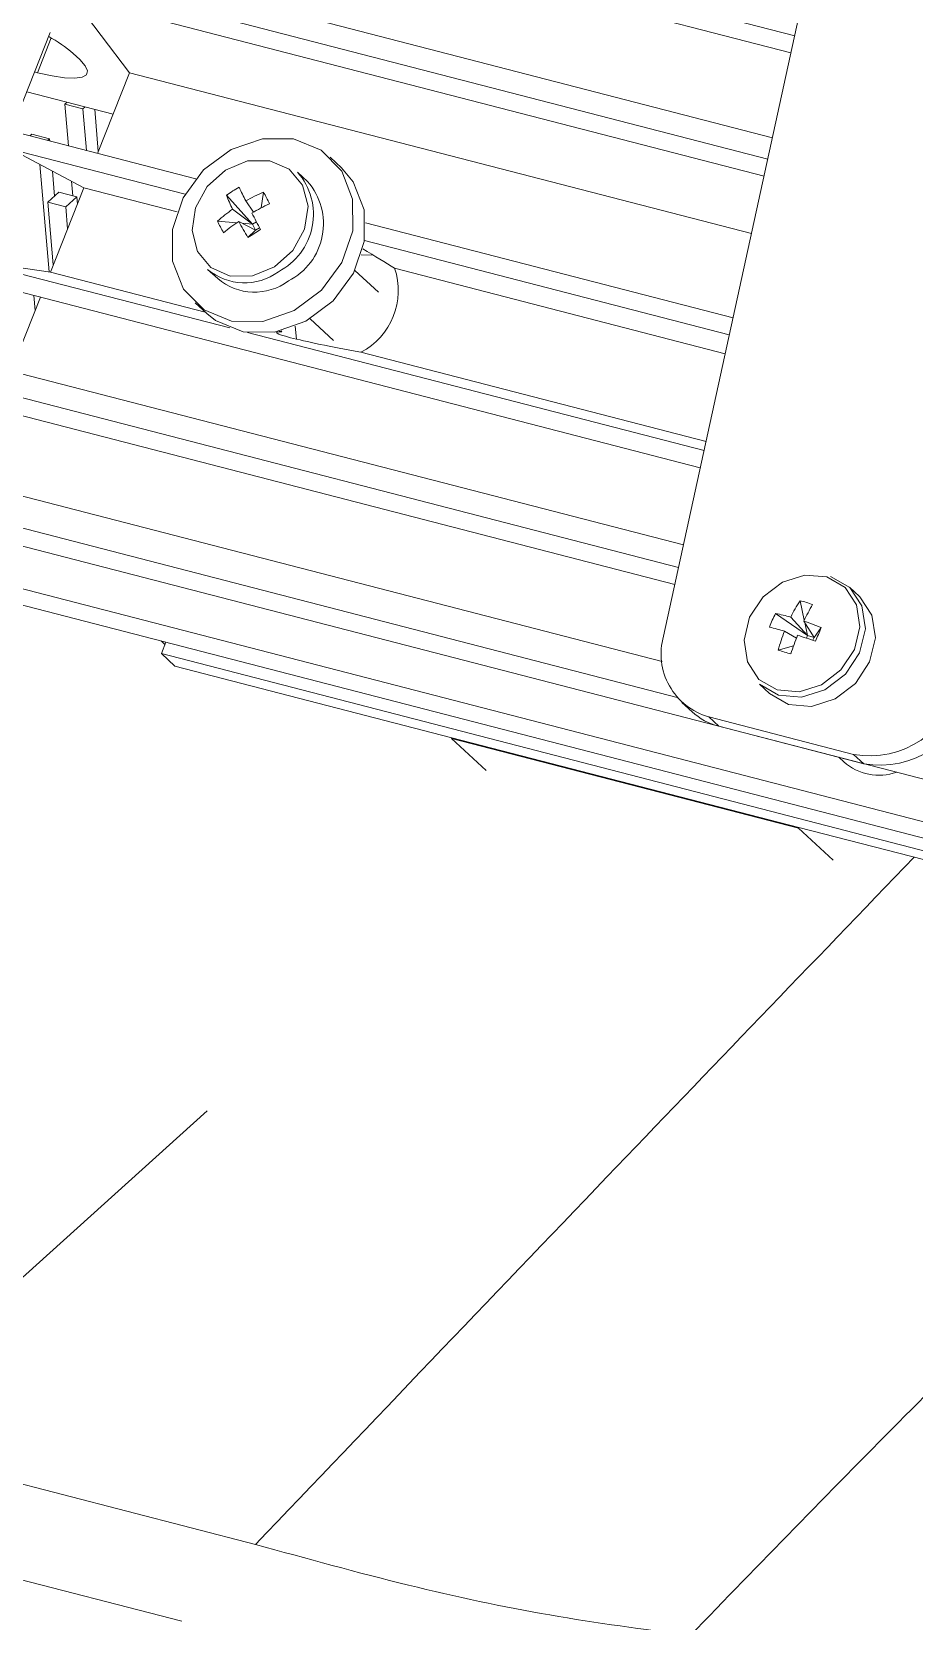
# Model space of a CAD drawing. Header units: inches. Extents: x 0 to 46.8, y 0 to 33.1.
# Drawn here: x 24.2171 to 24.427, y 16.5658 to 16.944 of the extents above; entities that cross this region are included whole.
import ezdxf

# ---------------------------------------------------------------- set-up
doc = ezdxf.new("R2010")
doc.units = ezdxf.units.IN
doc.header["$MEASUREMENT"] = 0

msp = doc.modelspace()

# ---------------------------------------------------------------- linework, layer by layer
at = {"color": 7, "linetype": 'Continuous', "lineweight": 15}
for p, q in [((24.3673603157, 16.8001923194), (24.4437815844, 17.1497928524)), ((24.3985828904, 16.9430247191), (24.2393653323, 16.9842032678)), ((24.39769332, 16.9389552142), (24.2378179822, 16.9803038849)), ((24.3921704789, 16.9136901586), (24.2282113987, 16.9560950105)), ((24.3932825321, 16.9187773919), (24.248980955, 16.9560982099)), ((24.2403096638, 16.934246328), (24.2266640487, 16.9521956276)), ((24.3912809085, 16.9096206537), (24.2266640487, 16.9521956276)), ((24.1718066859, 16.8187010472), (24.2214671303, 16.943846859)), ((24.2284749761, 16.9373662389), (24.2269167232, 16.9388072615)), ((24.2177325174, 16.9344355106), (24.2183935549, 16.934264546)), ((24.2403096638, 16.934246328), (24.2326906175, 16.9150460795)), ((24.3882973934, 16.8959721577), (24.2403096638, 16.934246328)), ((24.23640851, 16.9244152972), (24.2158646955, 16.9297285584)), ((24.225491526, 16.9272387602), (24.2249495037, 16.9267505873)), ((24.2249495037, 16.9267505873), (24.2291885518, 16.9256542394)), ((24.2258017908, 16.9168277414), (24.2249495037, 16.9267505873)), ((24.2291885518, 16.9256542394), (24.229730574, 16.9261424122)), ((24.2300408388, 16.9157313935), (24.2291885518, 16.9256542394)), ((24.2328865037, 16.9155397332), (24.2320268338, 16.925548534)), ((24.2560650509, 16.909000748), (24.2138553992, 16.9199174598)), ((24.2170713357, 16.9196551083), (24.2165801687, 16.9192127383)), ((24.2213103838, 16.9185587603), (24.2170713357, 16.9196551083)), ((24.2208192168, 16.9181163903), (24.2213103838, 16.9185587603)), ((24.2213604014, 16.9179764247), (24.2213103838, 16.9185587603)), ((24.2294435744, 16.90686344), (24.2123080472, 16.9160180752)), ((24.2535690227, 16.9053467201), (24.2123080472, 16.9160180752)), ((24.2212032538, 16.8868667269), (24.2190067914, 16.9124392819)), ((24.2224857354, 16.9048745996), (24.2219720632, 16.9108550849)), ((24.2907809176, 16.9116037462), (24.2880202323, 16.9141567376)), ((24.2268214654, 16.9049560675), (24.2265236515, 16.9084233985)), ((24.2826741683, 16.9083757574), (24.2802818338, 16.9105881126)), ((24.2235233039, 16.9058090776), (24.2208972479, 16.9034439179)), ((24.2208972479, 16.9034439179), (24.225136296, 16.90234757)), ((24.2221764917, 16.8885501813), (24.2208972479, 16.9034439179)), ((24.2294435744, 16.90686344), (24.2214920885, 16.886825467)), ((24.227762352, 16.9047127297), (24.2235233039, 16.9058090776)), ((24.225136296, 16.90234757), (24.227762352, 16.9047127297)), ((24.2279096422, 16.9029978871), (24.227762352, 16.9047127297)), ((24.2516286876, 16.9011256886), (24.2294435744, 16.90686344)), ((24.2633882039, 16.9051075862), (24.269567777, 16.898205632)), ((24.2679634341, 16.9037344006), (24.2698256451, 16.9010815603)), ((24.2722013557, 16.9058509851), (24.2716001661, 16.9020673485)), ((24.2255838532, 16.8971368365), (24.225136296, 16.90234757)), ((24.269567777, 16.898205632), (24.2648327342, 16.9017562222)), ((24.2612738606, 16.898946329), (24.2658146334, 16.8985408119)), ((24.266293994, 16.8988695772), (24.2703039072, 16.8967514581)), ((24.2671405816, 16.8984224059), (24.269567777, 16.898205632)), ((24.2684886379, 16.8950319685), (24.2703039072, 16.8967514581)), ((24.269567777, 16.898205632), (24.270495455, 16.8987917969)), ((24.269567777, 16.898205632), (24.2703039072, 16.8967514581)), ((24.2712573591, 16.8973539084), (24.2703039072, 16.8967514581)), ((24.3839171951, 16.8759342583), (24.2964877506, 16.8985461968)), ((24.3830276228, 16.8718647516), (24.2962154281, 16.8943170504)), ((24.2641644769, 16.8735135101), (24.2018379332, 16.8896330678)), ((24.2018379332, 16.8896330678), (24.2214920885, 16.886825467)), ((24.2983849137, 16.8908046854), (24.2954083272, 16.8908840018)), ((24.3761187546, 16.8402591461), (24.200290581, 16.8857337099)), ((24.2582792235, 16.8773111845), (24.2214920885, 16.886825467)), ((24.2588976042, 16.8874641672), (24.2612899388, 16.885251812)), ((24.2995280084, 16.8820650616), (24.293948284, 16.8872250071)), ((24.3820504592, 16.8673946144), (24.3033862025, 16.8877396063)), ((24.2191258013, 16.8808623314), (24.2121371775, 16.8632508118)), ((24.2178502002, 16.8776477876), (24.2175388451, 16.8812727735)), ((24.2559438767, 16.8794708336), (24.258704562, 16.8769178422)), ((24.276523408, 16.8725926783), (24.2764113255, 16.8728609513)), ((24.2797222838, 16.8739218314), (24.2800593215, 16.8708458638)), ((24.2832561644, 16.8756630201), (24.2888358887, 16.8705030746)), ((24.3770083271, 16.844328626), (24.2684185147, 16.8724132853)), ((24.276523408, 16.8725926783), (24.2759226152, 16.8727480617)), ((24.3774791402, 16.8464824265), (24.2953678942, 16.8677189156)), ((24.37092688, 16.8165081212), (24.1912596855, 16.8629755737)), ((24.372100986, 16.8218792598), (24.2121371775, 16.8632508118)), ((24.3700373091, 16.8124386158), (24.1897123349, 16.8590761904)), ((24.3670097815, 16.7941030879), (24.2016670636, 16.8368657909)), ((24.3706016278, 16.7855992333), (24.1801057509, 16.8348673155)), ((24.5865244421, 16.7254554132), (24.1785583982, 16.8309679572)), ((24.6017174115, 16.7114054599), (24.1937513676, 16.8169180039)), ((24.6075608607, 16.7060016394), (24.1995948168, 16.8115141834)), ((24.3998483686, 16.8086028885), (24.4008489779, 16.8039587328)), ((24.4139960013, 16.8096294655), (24.4116036656, 16.8118418196)), ((24.3940197553, 16.8055615381), (24.4016328609, 16.8003204791)), ((24.3961494764, 16.8013549932), (24.3990014035, 16.7997119736)), ((24.4016328609, 16.8003204791), (24.3976299729, 16.8047193181)), ((24.400751622, 16.8037563974), (24.4032054371, 16.7998353851)), ((24.4009665779, 16.8034129171), (24.4016328609, 16.8003204791)), ((24.4049156724, 16.80220052), (24.4032054371, 16.7998353851)), ((24.2487480509, 16.7982013334), (24.247846862, 16.7990347228)), ((24.2478807558, 16.7960157283), (24.248964092, 16.7987457651)), ((24.3946808148, 16.796859981), (24.3983268604, 16.797897297)), ((24.4016328609, 16.8003204791), (24.4013629955, 16.7997072183)), ((24.4016328609, 16.8003204791), (24.4032054371, 16.7998353851)), ((24.4029171255, 16.7991802308), (24.4032054371, 16.7998353851)), ((24.2510708803, 16.793065612), (24.2478807558, 16.7960157283)), ((24.5683127525, 16.7131421764), (24.2478807558, 16.7960157283)), ((24.3169904258, 16.7760167937), (24.2510708803, 16.793065612)), ((24.3902194416, 16.7887178719), (24.392611778, 16.7865055185)), ((24.3717457442, 16.7844125333), (24.3741610374, 16.7821789493)), ((24.4125884858, 16.7720495066), (24.3781286397, 16.7809618807)), ((24.3781286397, 16.7809618807), (24.3805439328, 16.7787282968)), ((24.4150037789, 16.7698159226), (24.3805439328, 16.7787282968)), ((24.3169184652, 16.7758354452), (24.3169904258, 16.7760167937)), ((24.3251428762, 16.7682297912), (24.3169184652, 16.7758354452)), ((24.3994951184, 16.7544785875), (24.3169184652, 16.7758354452)), ((24.3995670789, 16.754659936), (24.3169904258, 16.7760167937)), ((24.4090705478, 16.771350432), (24.4102526511, 16.7702572602)), ((24.4150037789, 16.7698159226), (24.4125884858, 16.7720495066)), ((24.3995670789, 16.754659936), (24.3994951184, 16.7544785875)), ((24.4077195293, 16.7468729335), (24.3994951184, 16.7544785875)), ((24.5715028769, 16.71019206), (24.3995670789, 16.754659936)), ((24.1416255585, 16.5817086566), (24.2588146584, 16.6872551246)), ((24.2703133357, 16.5840395792), (24.1780556579, 16.6079002471)), ((24.1583734825, 16.5901734735), (24.2527577409, 16.5657628066))]:
    msp.add_line(p, q, dxfattribs=at)
at = {"color": 8, "linetype": 'Continuous', "lineweight": 15}
msp.add_line((24.2183935549, 16.934264546), (24.2216747686, 16.9425333242), dxfattribs=at)
at = {"color": 7, "linetype": 'Continuous', "lineweight": 15, "flags": 128}
for points in [[(24.2284749761, 16.9373662389), (24.2297885832, 16.9359127048), (24.2303349399, 16.9347004344), (24.230093033, 16.9337759911), (24.2290721645, 16.9331748677), (24.2273115687, 16.932920238), (24.2248789085, 16.9330218191), (24.2218676636, 16.9334757531), (24.2183935549, 16.934264546)], [(24.2505674173, 16.8894352524), (24.2505461059, 16.8969818882), (24.2531102917, 16.9045082478), (24.2579506801, 16.9111065713), (24.264483466, 16.9159809466), (24.2719206924, 16.918543474), (24.2793653196, 16.9184850894), (24.2859194169, 16.915812829), (24.2907924613, 16.9108490002), (24.2933966917, 16.9041923188), (24.2934180012, 16.8966456813), (24.2908538195, 16.8891192984), (24.2860134289, 16.8825209999), (24.279480643, 16.8776466246), (24.2720434168, 16.8750840704), (24.2645987887, 16.8751424541), (24.2580446933, 16.8778147163), (24.2531716498, 16.8827785459), (24.2505674173, 16.8894352524)], [(24.2748338052, 16.8880448367), (24.2791744163, 16.8919457687), (24.2819657243, 16.8970079399), (24.2827827897, 16.902460713), (24.2815012197, 16.9074739177), (24.2783161128, 16.9112843819), (24.2737123815, 16.9133119362), (24.2683908991, 16.9132479677), (24.2631618143, 16.9111021713), (24.2588212011, 16.9072012643), (24.2560298952, 16.902139068), (24.2552128276, 16.8966863201), (24.2564943998, 16.8916730902), (24.2596795045, 16.8878626511), (24.264283238, 16.8858350718), (24.2696047183, 16.8858990653), (24.2748338052, 16.8880448367)], [(24.2907809176, 16.9116037462), (24.2935531445, 16.9082960339), (24.296157377, 16.9016393274), (24.2961786865, 16.8940926899), (24.2936145048, 16.886566307), (24.2887741142, 16.8799680085), (24.2822413283, 16.8750936332), (24.2748041021, 16.872531079), (24.2673594749, 16.8725894636), (24.2608053755, 16.8752617491), (24.258704562, 16.8769178422)], [(24.4062324188, 16.8142636435), (24.4010113169, 16.8147125557), (24.3956849132, 16.8130475336), (24.3910641069, 16.8095220956), (24.3878523603, 16.8046729571), (24.3865386563, 16.7992383184), (24.3873229805, 16.7940455911), (24.3900859269, 16.789885289), (24.3944068446, 16.7873908092), (24.3996279715, 16.7869418907), (24.4049543751, 16.7886069128), (24.4095751812, 16.7921323505), (24.4127869278, 16.7969814891), (24.414100632, 16.802416128), (24.4133163076, 16.8076088551), (24.4105533618, 16.8117691577), (24.4062324188, 16.8142636435)], [(24.3902194416, 16.7887178719), (24.394696405, 16.7861563388), (24.4001844984, 16.78568449), (24.4057832819, 16.7874346177), (24.4106403724, 16.7911403409), (24.4140163555, 16.7962374495), (24.4153972572, 16.8019500043), (24.4145728348, 16.8074082552), (24.4116685812, 16.8117813067), (24.4071267022, 16.8144033527)], [(24.392611778, 16.7865055185), (24.3970887414, 16.7839439854), (24.4025768343, 16.7834721362), (24.4081756179, 16.7852222638), (24.4130327083, 16.7889279871), (24.4164086894, 16.7940251208), (24.4177895932, 16.7997376505), (24.4169651709, 16.8051959014), (24.414060917, 16.8095689527), (24.4139960013, 16.8096294655)]]:
    msp.add_lwpolyline(points, dxfattribs=at)
at = {"color": 7, "linetype": 'Continuous', "lineweight": 15}
for centre, radius, start, end in [((24.2036895383, 16.9117463771), 0.0356622150420011, 49.3594983857, 60.8083509984), ((24.2786454938, 16.8842798824), 0.0258181746283309, 118.3498099112, 126.2245609185), ((24.4049667065, 16.9719113216), 0.1530293737166821, 205.0978494957, 206.4563095999), ((24.2687981486, 16.9005196681), 0.0152724785110259, 296.9681687539, 41.2430132293), ((24.2711904898, 16.8983073116), 0.0152724743714013, 296.9681487777, 41.2430332055), ((24.3072950634, 16.9220456552), 0.047060710714169, 201.0952542634, 205.5394948963), ((24.2891282634, 16.8666581902), 0.0426918654527762, 113.3589485499, 119.7197391281), ((24.2322551138, 16.8838935318), 0.0455832425117262, 24.9020895691, 28.7964983095), ((24.2862137842, 16.8710173336), 0.037443672022996, 124.8213177518, 131.7640898672), ((24.2998749598, 16.8490826107), 0.0600570471825053, 115.9440347985, 120.4656935578), ((24.5176101756, 17.028796266), 0.2792254548998095, 207.2727276126, 208.1818706313), ((24.2846550783, 16.9090462691), 0.0254693959679384, 203.3628040995, 210.3356912426), ((24.2952920258, 16.8560079301), 0.0517494603388073, 124.0803023624, 129.0742801037), ((24.3400540806, 16.9385050087), 0.0837348064462682, 208.2516318558, 211.2769460704), ((24.0097253, 17.3078766407), 0.487236275787939, 302.0787183666, 302.4956666055), ((24.2676625107, 16.8978234302), 0.0135697425930551, 229.7656523819, 306.4477279204), ((24.2700548453, 16.8956110777), 0.0135697446763524, 229.765659339, 306.4477209633), ((24.2876504991, 16.8824257566), 0.0166087133971084, 297.6881824234, 18.6595070813), ((24.4306573981, 16.7884285874), 0.036826603484623, 146.7825067648, 153.7452458329), ((24.3940376145, 16.7844598017), 0.0248325089922962, 69.2460783662, 76.4674422203), ((24.4166816169, 16.7936665309), 0.0255939673821565, 152.3054231141, 160.1898616258), ((24.3862072199, 16.7639139211), 0.0423740452807751, 74.3613448873, 79.37555085), ((24.4470749753, 16.7816564698), 0.0513250412784195, 149.5323125553, 154.4951419396), ((24.3666726909, 16.7021277273), 0.1035129517589224, 73.4552442777, 75.493130373), ((24.4367215202, 16.7856113975), 0.0435195536002643, 158.7917305944, 165.0205881384), ((24.3772646334, 16.7345471927), 0.0730859264429455, 67.7693496854, 71.2547292641), ((24.0567182669, 16.9535057264), 0.37965075885621, 335.982086119, 336.5131942899), ((24.3823532782, 16.7959576677), 0.015579512110749, 164.2280584936, 254.2663202361), ((24.4567763931, 16.7771998914), 0.0620059117752305, 158.0355173779, 162.4102429325), ((24.3431486979, 16.6254264792), 0.1837462530239679, 70.8259227043, 72.2156994633), ((24.4115384885, 16.8462044135), 0.0521445509205082, 251.1381530367, 254.5753828346), ((24.4164667399, 16.7934189488), 0.0217185155043052, 259.7135793279, 348.4966913515), ((24.4188820338, 16.7911853634), 0.0217185142451084, 259.7135767112, 348.4966937582), ((24.3841594124, 16.7930448372), 0.0147660090364791, 227.3809234286, 255.8269414506), ((24.4186834948, 16.7798893779), 0.0128006568481471, 228.8048428964, 289.0020625837)]:
    msp.add_arc(centre, radius, start, end, dxfattribs=at)
for centre, major_axis, ratio, start_param, end_param in [((24.258952921, 16.9088626846), (0.0515566609367788, -0.02669718868548899), 0.0542324118, 0.560666300153991, 0.8027679952727826), ((24.3035241893, 16.8676446824), (0.02822193827909203, -0.004769079987745783), 0.0468165205, 2.854153112602185, 4.427121737376938)]:
    msp.add_ellipse(centre, major_axis=major_axis, ratio=ratio, start_param=start_param, end_param=end_param, dxfattribs=at)
for points, knots in [([(24.42698054404113, 16.74756997424403), (24.40262345716103, 16.72223920179708), (24.35037630588191, 16.66790344700969), (24.29817757058298, 16.61322663516717), (24.27031335113001, 16.58403959307804)], [0, 0, 0, 0, 0.4661897593225034, 1, 1, 1, 1]), ([(24.37372517591799, 16.56235833163463), (24.3902257989889, 16.57938285530732), (24.42322840753196, 16.61343330831064), (24.47642845939324, 16.66560723014113), (24.5131016154812, 16.70085030544753), (24.53314540405034, 16.72011248043659)], [0, 0, 0, 0, 0.3119631449986662, 0.62395204775025, 1, 1, 1, 1]), ([(24.27031332819931, 16.5840396668095), (24.28245245794069, 16.58067440092497), (24.30587864400368, 16.5741800849038), (24.34045515831977, 16.5667639279869), (24.36262058718232, 16.56382879480715), (24.37372517591799, 16.56235833163463)], [0, 0, 0, 0, 0.3492482204569975, 0.673981905531958, 0.9999999999999999, 0.9999999999999999, 0.9999999999999999, 0.9999999999999999])]:
    msp.add_open_spline(points, degree=3, knots=knots, dxfattribs=at)

doc.saveas('drawing.dxf')
